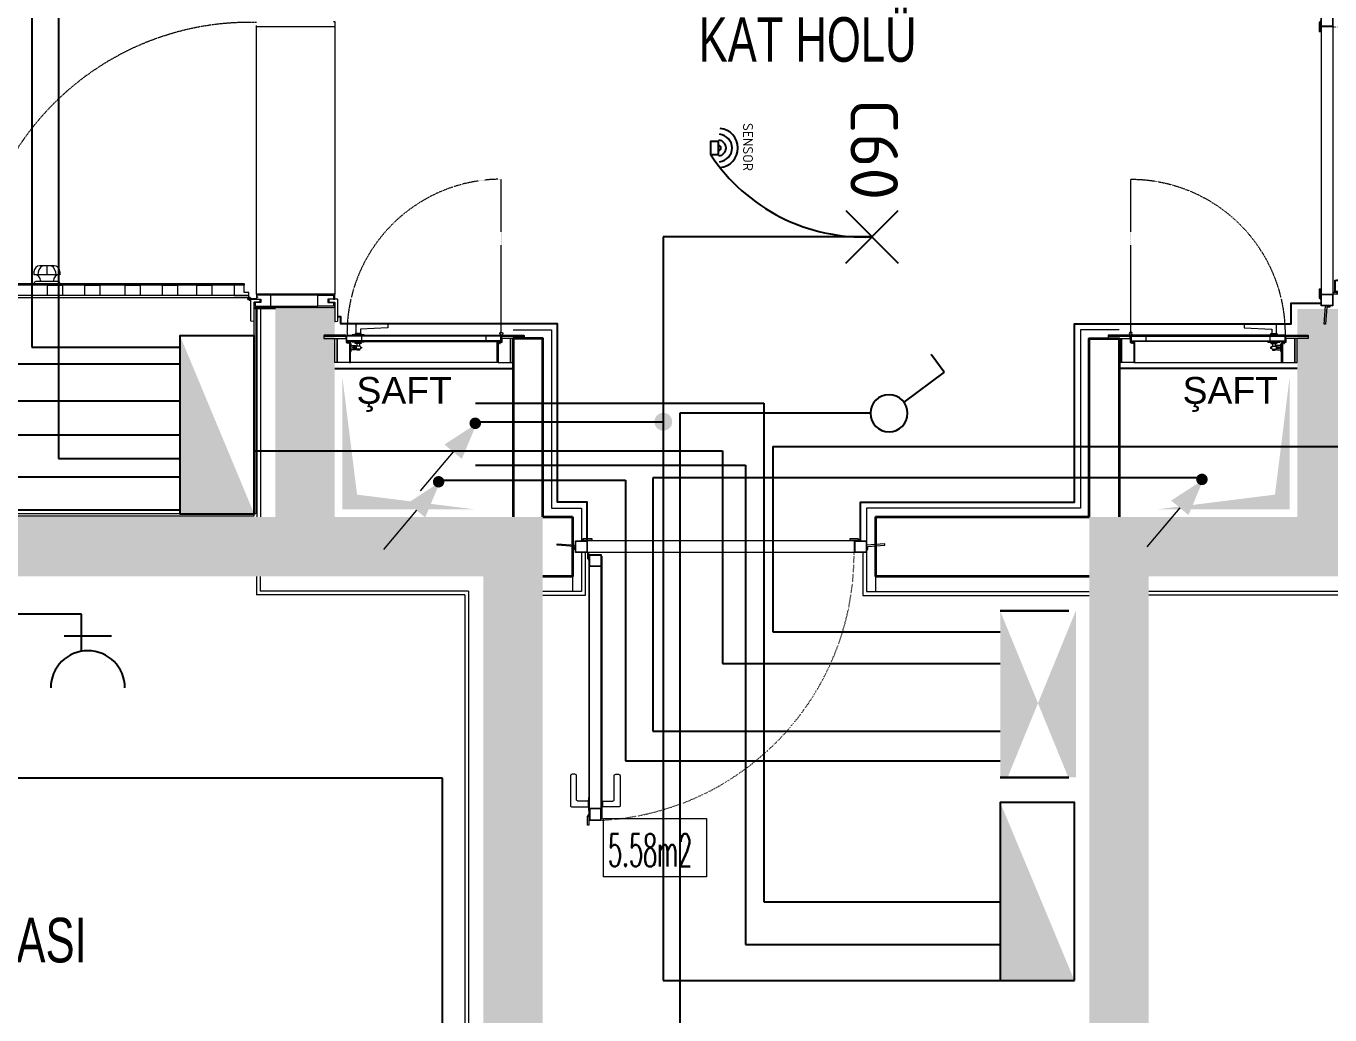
# Model space of a CAD drawing. Header units: millimetres. Extents: x -4402 to 30102, y 1696 to 6551.
# Drawn here: x 10284.4 to 10723.3, y 3997.4 to 4330.2 of the extents above; entities that cross this region are included whole.
import ezdxf

# ---------------------------------------------------------------- set-up
doc = ezdxf.new("R2010")
doc.units = ezdxf.units.MM
for name, pattern in [('DOT', [0.25, 0, -0.25]), ('HIDDEN', [0.375, 0.25, -0.125]), ('HIDDEN2', [0.1875, 0.125, -0.0625])]:
    doc.linetypes.add(name, pattern=pattern)
for name, color, linetype, lineweight in [('B', 30, 'Continuous', 25), ('D', 4, 'Continuous', 35), ('HA', 8, 'Continuous', 20), ('I', 3, 'Continuous', 18), ('KP', 1, 'Continuous', 20), ('M', 30, 'Continuous', 25), ('MH', 20, 'Continuous', 20), ('P', 1, 'Continuous', 20), ('S', 6, 'Continuous', 20), ('SORTI', 3, 'Continuous', 30), ('YA', 3, 'Continuous', 13), ('YYM', 20, 'Continuous', 18)]:
    doc.layers.add(name, color=color, linetype=linetype, lineweight=lineweight)
for name, color, linetype in [('BOYA', 253, 'Continuous'), ('CEMAL AYAR  AYD. HAT', 6, 'Continuous'), ('ELEKTRİKHATTI', 4, 'Continuous'), ('SEMBOL', 1, 'Continuous'), ('ZAYIF AKIM HATTI', 6, 'ZAYIF_AKIM_HATTI')]:
    doc.layers.add(name, color=color, linetype=linetype)
doc.styles.add('1', font='arial.ttf', dxfattribs={"height": 18})
doc.styles.add('SIMPLEX', font='SIMPLEX.SHX', dxfattribs={"width": 0.65, "height": 10})
doc.styles.get("Standard").update_dxf_attribs({"font": 'arial.ttf'})
doc.styles.add('TXT', font='isocpeur.ttf')
doc.linetypes.add('ZAYIF_AKIM_HATTI', pattern='A,12.7,-5.08,["Z",Standard,S=2.54,R=0,X=-2.54,Y=-1.27],-5.08', length=22.86)

# ---------------------------------------------------------------- blocks, each defined once
blk = doc.blocks.new('SK01')
at = {"layer": 'P', "color": 40, "linetype": 'DOT', "ltscale": 0.5}
blk.add_line((-1.71, 56.05), (-53.66, 56.05), dxfattribs=at)
at = {"layer": 'P'}
for p, q in [((-1.12, 4.2), (-1.12, 55.8)), ((-0.8, 55.9), (-1.02, 55.9)), ((-0.8, 55.9), (-0.8, 4.1)), ((-0.8, 55.9), (0.68, 55.9)), ((0.68, 55.9), (-0.8, 55.9)), ((0.68, 55.9), (0.68, 4.1)), ((0.68, 55.9), (0.9, 55.9)), ((1, 4.2), (1, 55.8)), ((8, 55), (8, 5)), ((0.68, 50.9), (-0.8, 50.9)), ((-4.77, 17.84), (-4.99, 7.61)), ((-4.77, 17.84), (-3.66, 17.84)), ((-3.66, 17.84), (-3.25, 8.61)), ((0.68, 9.1), (-0.8, 9.1)), ((-4.49, 7.11), (-1.77, 7.11)), ((-3.25, 8.61), (-1.77, 8.61)), ((1.65, 8.31), (2.52, 8.31)), ((1.65, 7.41), (2.52, 7.41)), ((2.52, 8.42), (2.52, 7.34)), ((2.72, 8.62), (3.35, 8.62)), ((2.72, 7.14), (3.35, 7.14)), ((3.55, 8.42), (3.55, 7.34)), ((3.55, 8.31), (3.84, 8.31)), ((3.55, 7.41), (3.84, 7.41)), ((3.84, 8.31), (3.84, 7.41)), ((-0.8, 4.1), (-1.02, 4.1)), ((0.68, 4.1), (-0.8, 4.1)), ((0.68, 4.1), (0.9, 4.1))]:
    blk.add_line(p, q, dxfattribs=at)
at = {"layer": 'P', "color": 1}
for points in [[(-0.8, 59.7), (-0.8, 56.2), (-1.02, 56.2, -0.414214), (-1.12, 56.3), (-1.12, 63.6, -0.414214), (-1.02, 63.7), (-0.8, 63.7)], [(-0.8, 0.3), (-0.8, 3.8), (-1.02, 3.8, 0.414214), (-1.12, 3.7), (-1.12, -3.6, 0.414214), (-1.02, -3.7), (-0.8, -3.7)]]:
    blk.add_lwpolyline(points, format="xyb", close=True, dxfattribs=at)
for points in [[(0, 56.2), (-0.8, 56.2), (-0.8, 63.7), (0, 63.7)], [(0, 59.2), (0, 56.2), (1.28, 56.2), (1.28, 55), (8, 55), (8, 59.2)], [(1.28, 55.98), (1.18, 55.98), (1, 55.78), (1, 55.36), (1.18, 55.16), (1.28, 55.16), (1.28, 55.46), (1.58, 55.46), (1.58, 55.66), (1.28, 55.66)], [(0, 0.8), (0, 3.8), (1.28, 3.8), (1.28, 5), (8, 5), (8, 0.8)], [(1.28, 4.02), (1.18, 4.02), (1, 4.22), (1, 4.64), (1.18, 4.84), (1.28, 4.84), (1.28, 4.54), (1.58, 4.54), (1.58, 4.34), (1.28, 4.34)], [(0, 3.8), (-0.8, 3.8), (-0.8, -3.7), (0, -3.7)], [(0, 0), (0, 0.8), (8, 0.8), (8, 0)]]:
    blk.add_lwpolyline(points, close=True, dxfattribs=at)
for points in [[(0, 59.2), (8, 59.2), (8, 60), (0, 60)], [(1.28, 55), (8, 55)]]:
    blk.add_lwpolyline(points, dxfattribs=at)
at = {"layer": 'P'}
for points in [[(8, 55), (8, 54.78, -0.414214), (7.9, 54.68), (1.38, 54.68, -0.414214), (1.28, 54.78), (1.28, 55)], [(-1.32, 8.91), (-1.57, 8.91, 0.414214), (-1.77, 8.71), (-1.77, 7.01, 0.414214), (-1.57, 6.81), (-1.32, 6.81)], [(-1.12, 9.91, 0.414214), (-1.32, 9.71), (-1.32, 6.01, 0.414214), (-1.12, 5.81)], [(1, 9.91, -0.414214), (1.2, 9.71), (1.2, 6.01, -0.414214), (1, 5.81)], [(1.2, 8.91), (1.45, 8.91, -0.414214), (1.65, 8.71), (1.65, 7.01, -0.414214), (1.45, 6.81), (1.2, 6.81)], [(8, 5), (8, 5.22, 0.414214), (7.9, 5.32), (1.38, 5.32, 0.414214), (1.28, 5.22), (1.28, 5)]]:
    blk.add_lwpolyline(points, format="xyb", dxfattribs=at)
for points in [[(2.88, 8.62), (2.88, 9.02), (3.2, 9.02), (3.2, 8.62)], [(3.2, 7.14), (3.2, 6.12), (2.88, 6.12), (2.88, 7.14)]]:
    blk.add_lwpolyline(points, dxfattribs=at)
for points in [[(1.78, 5.52), (1.78, 5.32), (4.3, 5.32), (4.3, 5.52)], [(2.78, 6.94), (2.78, 6.02), (3.3, 6.02), (3.3, 6.94), (3.8, 6.94), (3.8, 5.52), (2.28, 5.52), (2.28, 6.94)]]:
    blk.add_lwpolyline(points, close=True, dxfattribs=at)
at = {"layer": 'P', "color": 1}
blk.add_circle((-1.71, 56.05), 0.5, dxfattribs=at)
at = {"layer": 'P', "color": 40, "linetype": 'DOT', "ltscale": 0.5}
blk.add_arc((-1.71, 56.05), 51.95, 180, 270.7596, dxfattribs=at)
at = {"layer": 'P'}
for centre, radius, start, end in [((-1.02, 55.8), 0.1, 90, 180), ((0.9, 55.8), 0.1, 0, 90), ((-4.49, 7.61), 0.5, 180, 270), ((2.72, 8.42), 0.2, 90, 180), ((2.72, 7.34), 0.2, 180, 270), ((3.35, 8.42), 0.2, 0, 90), ((3.35, 7.34), 0.2, 270, 0), ((-1.02, 4.2), 0.1, 180, 270), ((0.9, 4.2), 0.1, 270, 0)]:
    blk.add_arc(centre, radius, start, end, dxfattribs=at)
blk = doc.blocks.new('DK1')
at = {"layer": 'KP'}
for p, q in [((9.47, -3.65), (8.92, -2.9)), ((-83.83, -5.15), (-83.28, -5.55)), ((-77.95, -5.48), (-81.45, -5.48)), ((-78.7, -5.33), (-80.7, -5.33)), ((2.87, -5.15), (2.32, -5.55)), ((4.92, -95), (4.92, -5)), ((8.92, -95), (8.92, -5)), ((-77.95, -9.92), (-81.45, -9.92)), ((-78.7, -10.07), (-80.7, -10.07)), ((9.47, -96.35), (8.92, -97.1))]:
    blk.add_line(p, q, dxfattribs=at)
at = {"layer": 'KP', "color": 8}
for points in [[(6.92, -0.55), (7.38, 5.15), (7.89, 5.15), (7.37, -1), (5.91, -1), (5.91, -0.55)], [(6.92, -99.45), (7.38, -105.15), (7.89, -105.15), (7.37, -99), (5.91, -99), (5.91, -99.45)]]:
    blk.add_lwpolyline(points, close=True, dxfattribs=at)
at = {"layer": 'KP'}
for points in [[(-78.7, -5.33), (-78.7, -1.85, -0.414214), (-78.2, -1.35), (-70.2, -1.35, 0.414214), (-69.7, -0.85), (-69.7, 0.15, 0.410092), (-70.2, 0.66), (-80.2, 0.65, 0.414214), (-80.7, 0.15), (-80.7, -5.33)], [(-81.9, -5.55), (-81.9, -5.53, -0.414214), (-81.85, -5.48), (-77.55, -5.48, -0.414214), (-77.5, -5.53), (-77.5, -5.55)], [(-81.9, -9.85), (-81.9, -9.87, 0.414214), (-81.85, -9.92), (-77.55, -9.92, 0.414214), (-77.5, -9.87), (-77.5, -9.85)], [(-78.7, -10.07), (-78.7, -13.55, 0.414214), (-78.2, -14.05), (-70.2, -14.05, -0.414214), (-69.7, -14.55), (-69.7, -15.55, -0.410092), (-70.2, -16.06), (-80.2, -16.05, -0.414214), (-80.7, -15.55), (-80.7, -10.07)]]:
    blk.add_lwpolyline(points, format="xyb", dxfattribs=at)
at = {"layer": 'KP', "color": 6}
for points in [[(8.92, -1), (8.92, -5), (4.92, -5), (4.92, -1)], [(8.77, -1.15), (8.77, -4.85), (5.07, -4.85), (5.07, -1.15)], [(-85.18, -9.7), (-81.18, -9.7), (-81.18, -5.7), (-85.18, -5.7)], [(-85.03, -9.55), (-81.33, -9.55), (-81.33, -5.85), (-85.03, -5.85)], [(4.22, -9.7), (0.22, -9.7), (0.22, -5.7), (4.22, -5.7)], [(4.07, -9.55), (0.37, -9.55), (0.37, -5.85), (4.07, -5.85)], [(8.92, -95), (8.92, -99), (4.92, -99), (4.92, -95)], [(8.77, -95.15), (8.77, -98.85), (5.07, -98.85), (5.07, -95.15)]]:
    blk.add_lwpolyline(points, close=True, dxfattribs=at)
at = {"layer": 'KP'}
for points in [[(9.57, -6.55), (9.57, -3.75, 0.414214), (9.47, -3.65), (9.07, -3.65), (9.07, -6.65), (9.47, -6.65, 0.414214)], [(-86.73, -5.05), (-83.93, -5.05, -0.414214), (-83.83, -5.15), (-83.83, -5.55), (-86.83, -5.55), (-86.83, -5.15, -0.414214)], [(4.75, -5.05), (2.97, -5.05, 0.414214), (2.87, -5.15), (2.87, -5.55), (4.85, -5.55), (4.85, -5.15, 0.414214)], [(9.57, -96.25), (9.57, -93.45, 0.414214), (9.47, -93.35), (9.07, -93.35), (9.07, -96.35), (9.47, -96.35, 0.414214)]]:
    blk.add_lwpolyline(points, format="xyb", close=True, dxfattribs=at)
for points in [[(-84.68, -5.55), (-84.68, -5.7), (3.72, -5.7), (3.72, -5.55)], [(-84.68, -9.85), (-84.68, -9.7), (3.72, -9.7), (3.72, -9.85)]]:
    blk.add_lwpolyline(points, close=True, dxfattribs=at)
for points in [[(-80.7, -5.33), (-81, -5.48)], [(-78.7, -5.33), (-78.4, -5.48)], [(-78.7, -10.07), (-78.4, -9.92)]]:
    blk.add_lwpolyline(points, dxfattribs=at)
at = {"layer": 'KP', "color": 40, "linetype": 'DOT'}
blk.add_arc((4.37, -5.15), 89.65, 182.9093, 270.2557, dxfattribs=at)
blk = doc.blocks.new('Priz_Topraklı')
at = {"layer": 'SEMBOL'}
blk.add_line((8, -5), (-8, -5), dxfattribs=at)
blk.add_arc((0, 12.5), 12.5, 180, 0, dxfattribs=at)
blk = doc.blocks.new('Anahtar_Adi')
at = {"layer": 'SEMBOL'}
for q in [(0.03, 6.25), (7.66, 23.11)]:
    blk.add_line((0.29, 23.14), q, dxfattribs=at)
blk.add_circle((0, 0), 6.25, dxfattribs=at)
blk = doc.blocks.new('Pano_Aydınlatma_Küçük')
at = {"layer": 'SEMBOL'}
blk.add_lwpolyline([(25, -30), (25, 30), (0, 30), (0, -30)], close=True, dxfattribs=at)
blk.add_solid([(0, 30), (25, -30), (0, -30)], dxfattribs=at)

msp = doc.modelspace()

# ---------------------------------------------------------------- hatches: boundary and pattern name
at = {"layer": 'BOYA', "linetype": 'Continuous'}
for points in [[(10458.3, 4164.98), (10388.3, 4164.98), (10388.3, 4234.98), (10368.3, 4234.98), (10368.3, 4164.98), (10108.3, 4164.98), (10108.3, 4134.98), (10128.3, 4134.98), (10128.3, 4144.98), (10438.3, 4144.98), (10438.3, 3784.98), (10458.3, 3784.98)], [(10662.3, 4144.98), (10972.3, 4144.98), (10972.3, 4134.98), (10992.3, 4134.98), (10992.3, 4164.98), (10732.3, 4164.98), (10732.3, 4234.98), (10712.3, 4234.98), (10712.3, 4164.98), (10642.3, 4164.98), (10642.3, 3784.98), (10662.3, 3784.98)]]:
    msp.add_hatch(color=256, dxfattribs=at).paths.add_polyline_path(points)
at = {"layer": 'BOYA'}
for points in [[(10390.8, 4212.48), (10390.8, 4167.48), (10435.8, 4167.48), (10395.8, 4172.48)], [(10709.8, 4212.48), (10709.8, 4167.48), (10664.8, 4167.48), (10704.8, 4172.48)]]:
    msp.add_hatch(color=256, dxfattribs=at).paths.add_polyline_path(points)
at = {"layer": 'CEMAL AYAR  AYD. HAT', "true_color": 0xd19cc7}
msp.add_hatch(color=9, dxfattribs=at).paths.add_polyline_path([(10498.89, 4200.01, 1), (10498.89, 4194.01, 1)])
at = {"layer": 'ELEKTRİKHATTI', "linetype": 'HIDDEN2', "lineweight": 50}
h = msp.add_hatch(color=150, dxfattribs=at)
h.set_gradient(color1=(127, 255, 0), one_color=1, tint=1, name='SPHERICAL')
h.paths.add_polyline_path([(10436.05, 4196.4), (10431.06, 4184.48), (10425.22, 4189.35)])
h = msp.add_hatch(color=150, dxfattribs=at)
h.set_gradient(color1=(127, 255, 0), one_color=1, tint=1, name='SPHERICAL')
edge = h.paths.add_edge_path()
edge.add_arc((10435.58, 4196.49), 1.95, 365.1632, 725.1632)
h = msp.add_hatch(color=150, dxfattribs=at)
h.set_gradient(color1=(127, 255, 0), one_color=1, tint=1, name='SPHERICAL')
edge = h.paths.add_edge_path()
edge.add_arc((10423.24, 4176.81), 1.95, 365.1632, 725.1632)
h = msp.add_hatch(color=150, dxfattribs=at)
h.set_gradient(color1=(127, 255, 0), one_color=1, tint=1, name='SPHERICAL')
edge = h.paths.add_edge_path()
edge.add_arc((10680.21, 4177.61), 1.95, 365.1632, 725.1632)
h = msp.add_hatch(color=150, dxfattribs=at)
h.set_gradient(color1=(127, 255, 0), one_color=1, tint=1, name='SPHERICAL')
h.paths.add_polyline_path([(10423.71, 4176.72), (10418.71, 4164.8), (10412.88, 4169.67)])
h = msp.add_hatch(color=150, dxfattribs=at)
h.set_gradient(color1=(127, 255, 0), one_color=1, tint=1, name='SPHERICAL')
h.paths.add_polyline_path([(10680.68, 4177.53), (10675.69, 4165.61), (10669.85, 4170.48)])
at = {"layer": 'SORTI', "ltscale": 2}
h = msp.add_hatch(color=1, dxfattribs=at)
h.paths.add_polyline_path([(10625.02, 4102.28), (10612.3, 4133.32), (10612.3, 4077.29), (10614.78, 4077.29)])
h.paths.add_polyline_path([(10637.79, 4133.34), (10637.74, 4133.34), (10625.02, 4102.28), (10635.25, 4077.29), (10635.4, 4077.29), (10637.79, 4077.29)])

# ---------------------------------------------------------------- linework, layer by layer
at = {"color": 9, "true_color": 0xd19cc7}
for p, q in [((10504.6, 3930.85), (10504.6, 4200.03)), ((10504.6, 4200.03), (10568.62, 4200.03))]:
    msp.add_line(p, q, dxfattribs=at)
at = {"layer": 'B'}
for p, q in [((10388.3, 4214.98), (10448.3, 4214.98)), ((10712.3, 4214.98), (10652.3, 4214.98))]:
    msp.add_line(p, q, dxfattribs=at)
at = {"layer": 'CEMAL AYAR  AYD. HAT', "color": 7, "linetype": 'ByBlock', "true_color": 0xffffff}
for p, q in [((10295.32, 4561.09), (10295.32, 4184.62)), ((10286.33, 4434.93), (10286.33, 4222.17)), ((10286.33, 4222.17), (10336.17, 4222.17)), ((10069.59, 4204.02), (10336.17, 4204.02)), ((10295.32, 4184.62), (10336.17, 4184.62)), ((10192.21, 4178.46), (10336.17, 4178.46)), ((10084.09, 4167.32), (10336.17, 4167.32)), ((10302.98, 4132.23), (10247.75, 4132.23)), ((10302.98, 4119.76), (10302.98, 4132.23)), ((10424.51, 4077.07), (10084.09, 4077.07)), ((10424.51, 3979.44), (10424.51, 4077.07))]:
    msp.add_line(p, q, dxfattribs=at)
at = {"layer": 'CEMAL AYAR  AYD. HAT', "color": 9, "true_color": 0xd19cc7}
for p, q in [((10517.38, 4289.79), (10517.38, 4288.52)), ((10560.3, 4250.42), (10577.97, 4268.09)), ((10560.3, 4268.09), (10577.97, 4250.42)), ((10569.13, 4259.25), (10498.89, 4259.25))]:
    msp.add_line(p, q, dxfattribs=at)
at = {"layer": 'CEMAL AYAR  AYD. HAT', "color": 9, "linetype": 'ByBlock', "true_color": 0xd19cc7}
for p, q in [((10498.89, 4259.25), (10498.89, 4008.92)), ((10170.48, 4216.48), (10336.17, 4216.48)), ((10435.67, 4197.01), (10498.89, 4197.01)), ((10108.15, 4192.6), (10336.17, 4192.6)), ((10498.89, 4008.92), (10612.3, 4008.92))]:
    msp.add_line(p, q, dxfattribs=at)
at = {"layer": 'CEMAL AYAR  AYD. HAT', "color": 67, "linetype": 'ByBlock', "true_color": 0x727430}
for p, q in [((10435.67, 4203.27), (10532.71, 4203.27)), ((10532.71, 4203.27), (10532.71, 4035.4)), ((10532.71, 4035.4), (10612.3, 4035.4))]:
    msp.add_line(p, q, dxfattribs=at)
at = {"layer": 'CEMAL AYAR  AYD. HAT', "color": 61, "linetype": 'ByBlock', "true_color": 0xedee99}
for p, q in [((10435.67, 4182.36), (10526.56, 4182.36)), ((10526.56, 4182.36), (10526.56, 4021.04)), ((10526.56, 4021.04), (10612.3, 4021.04))]:
    msp.add_line(p, q, dxfattribs=at)
at = {"layer": 'CEMAL AYAR  AYD. HAT', "color": 9, "true_color": 0xd19cc7}
msp.add_lwpolyline([(10517.38, 4291.5), (10517.38, 4286.8), (10514.89, 4286.8), (10514.89, 4291.5)], close=True, dxfattribs=at)
for centre, radius, start, end in [((10517.38, 4289.15), 4.64, 275.1591, 84.8409), ((10517.38, 4289.15), 6.64, 275.4065, 84.5935), ((10517.38, 4289.15), 0.919, 270, 90), ((10517.38, 4289.15), 2.64, 274.5365, 85.4635), ((10566.37, 4320.99), 61.8, 213.5861, 272.5668)]:
    msp.add_arc(centre, radius, start, end, dxfattribs=at)
at = {"layer": 'D'}
for p, q in [((10458.3, 4164.98), (10468.3, 4164.98)), ((10468.3, 4164.98), (10468.3, 4144.98)), ((10570.3, 4164.98), (10570.3, 4144.98)), ((10570.3, 4164.98), (10642.3, 4164.98)), ((10468.3, 4144.98), (10458.3, 4144.98)), ((10642.3, 4144.98), (10570.3, 4144.98))]:
    msp.add_line(p, q, dxfattribs=at)
for points in [[(10458.3, 4164.98), (10458.3, 4224.98), (10448.3, 4224.98), (10448.3, 4164.98)], [(10642.3, 4164.98), (10642.3, 4224.98), (10652.3, 4224.98), (10652.3, 4164.98)]]:
    msp.add_lwpolyline(points, dxfattribs=at)
at = {"layer": 'HA'}
for p, q in [((10361.75, 4234.98), (10361.75, 4165.98)), ((10361.05, 4165.28), (10108, 4165.28))]:
    msp.add_line(p, q, dxfattribs=at)
at = {"layer": 'I'}
for p, q in [((10361.05, 4232.78), (10361.05, 4165.98)), ((10361.05, 4165.98), (10107.3, 4165.98)), ((10361.75, 4165.98), (10361.05, 4165.98)), ((10361.05, 4165.98), (10361.05, 4165.28))]:
    msp.add_line(p, q, dxfattribs=at)
at = {"layer": 'KP', "ltscale": 3}
for p, q in [((10361.95, 4239.98), (10361.95, 4329.98)), ((10388.3, 4329.98), (10388.3, 4239.98))]:
    msp.add_line(p, q, dxfattribs=at)
at = {"layer": 'KP'}
for p, q in [((10293.77, 4249.49), (10289.02, 4249.49)), ((10291.4, 4249.49), (10291.4, 4246.5)), ((10287.02, 4247.49), (10287.02, 4246.5)), ((10287.24, 4246.5), (10287.02, 4246.5)), ((10295.77, 4246.5), (10287.24, 4246.5)), ((10295.77, 4246.5), (10295.55, 4246.5)), ((10295.77, 4247.49), (10295.77, 4246.5)), ((10295.15, 4244.21), (10287.64, 4244.21)), ((10289.24, 4244.5), (10289.24, 4244.21)), ((10293.55, 4244.5), (10293.55, 4244.21)), ((10361.67, 4238.38), (10358.87, 4238.38)), ((10359.55, 4239.03), (10359.55, 4237.7))]:
    msp.add_line(p, q, dxfattribs=at)
at = {"layer": 'KP', "ltscale": 3}
for points in [[(10387.9, 4331.68), (10388.3, 4331.68), (10388.3, 4329.98), (10361.95, 4329.98), (10361.95, 4330.38)], [(10359.4, 4239.48), (10359.4, 4240.48), (10357.75, 4240.48), (10357.75, 4242.98), (10354.4, 4242.98), (10354.4, 4239.48), (10359.4, 4239.48), (10359.4, 4240.48)], [(10361.45, 4237.18), (10361.05, 4237.18), (10361.05, 4235.48), (10388.3, 4235.48), (10388.3, 4237.18), (10387.9, 4237.18)], [(10361.45, 4237.18), (10361.45, 4235.88), (10366.8, 4235.88), (10366.8, 4239.58), (10361.95, 4239.58), (10361.95, 4239.08), (10362.25, 4239.08), (10362.25, 4238.88), (10361.95, 4238.88), (10361.95, 4238.28), (10363.45, 4238.28), (10363.45, 4237.18), (10361.45, 4237.18)], [(10387.9, 4238.28), (10388.3, 4238.28), (10388.3, 4239.98), (10361.95, 4239.98), (10361.95, 4239.58)], [(10366.8, 4235.88), (10382.55, 4235.88), (10382.55, 4239.58), (10366.8, 4239.58)], [(10387.9, 4237.18), (10387.9, 4235.88), (10382.55, 4235.88), (10382.55, 4239.58), (10387.9, 4239.58), (10387.9, 4239.08), (10387.9, 4239.08), (10387.9, 4238.88), (10387.9, 4238.88), (10387.9, 4238.28), (10385.9, 4238.28), (10385.9, 4237.18), (10387.9, 4237.18)]]:
    msp.add_lwpolyline(points, dxfattribs=at)
for points in [[(10268.15, 4242.98), (10268.15, 4243.38, -0.414214), (10268.35, 4243.58), (10357.5, 4243.58, -0.414214), (10357.75, 4243.33), (10357.75, 4242.98)], [(10266.5, 4239.48), (10266.5, 4239.08, 0.414214), (10266.7, 4238.88), (10359.15, 4238.88, 0.414214), (10359.4, 4239.13), (10359.4, 4239.48)]]:
    msp.add_lwpolyline(points, format="xyb", close=True, dxfattribs=at)
for points in [[(10296.6, 4239.48), (10291.6, 4239.48), (10291.6, 4242.98), (10296.6, 4242.98)], [(10309.15, 4239.48), (10304.15, 4239.48), (10304.15, 4242.98), (10309.15, 4242.98)], [(10322.75, 4239.48), (10317.75, 4239.48), (10317.75, 4242.98), (10322.75, 4242.98)], [(10335.3, 4239.48), (10330.3, 4239.48), (10330.3, 4242.98), (10335.3, 4242.98)], [(10346.85, 4239.48), (10341.85, 4239.48), (10341.85, 4242.98), (10346.85, 4242.98)]]:
    msp.add_lwpolyline(points, close=True, dxfattribs=at)
at = {"layer": 'KP', "color": 1, "ltscale": 3}
for points in [[(10361.05, 4238.23), (10362.95, 4238.23, -0.414214), (10363.05, 4238.13), (10363.05, 4237.33, -0.414214), (10362.95, 4237.23), (10361.15, 4237.23, 0.414214), (10361.05, 4237.13), (10361.05, 4230.85, -0.453592), (10360.94, 4230.75), (10360.14, 4230.92, -0.375902), (10360.05, 4231.02), (10360.05, 4238.13, -0.414214), (10360.15, 4238.23), (10361.05, 4238.23)], [(10388.3, 4238.23), (10386.4, 4238.23, 0.414214), (10386.3, 4238.13), (10386.3, 4237.33, 0.414214), (10386.4, 4237.23), (10388.2, 4237.23, -0.414214), (10388.3, 4237.13), (10388.3, 4230.85, 0.453592), (10388.41, 4230.75), (10389.21, 4230.92, 0.375902), (10389.3, 4231.02), (10389.3, 4238.13, 0.414214), (10389.2, 4238.23), (10388.3, 4238.23)]]:
    msp.add_lwpolyline(points, format="xyb", dxfattribs=at)
at = {"layer": 'KP'}
for radius in [0.5, 0.42]:
    msp.add_circle((10359.55, 4238.38), radius, dxfattribs=at)
at = {"layer": 'KP', "color": 8, "linetype": 'HIDDEN'}
msp.add_arc((10359.55, 4238.38), 93.05, 88.522, 178.7068, dxfattribs=at)
at = {"layer": 'KP'}
for centre, radius, start, end in [((10289.02, 4247.49), 2, 90, 180), ((10291.85, 4246.54), 3.55, 123.8829, 180.6295), ((10290.94, 4246.54), 3.55, 359.3705, 56.1171), ((10293.77, 4247.49), 2, 0, 90), ((10287.24, 4244.5), 2, 0, 90), ((10295.55, 4244.5), 2, 90, 180), ((10287.64, 4243.58), 0.625, 90, 180), ((10295.15, 4243.58), 0.625, 0, 90)]:
    msp.add_arc(centre, radius, start, end, dxfattribs=at)
at = {"layer": 'M', "color": 8}
for p, q in [((10710.3, 4229.98), (10710.3, 4236.98)), ((10710.3, 4236.98), (10720.3, 4236.98)), ((10390.3, 4229.98), (10390.3, 4232.28)), ((10463.3, 4229.98), (10390.3, 4229.98)), ((10637.3, 4229.98), (10710.3, 4229.98)), ((10637.3, 4229.98), (10710.3, 4229.98))]:
    msp.add_line(p, q, dxfattribs=at)
for points in [[(10565.3, 4156.98), (10565.3, 4169.98), (10637.3, 4169.98), (10637.3, 4229.98), (10710.3, 4229.98), (10710.3, 4236.98), (10720.3, 4236.98)], [(10473.3, 4156.98), (10473.3, 4169.98), (10463.3, 4169.98), (10463.3, 4229.98), (10390.3, 4229.98), (10390.3, 4232.28), (10389.42, 4232.28)]]:
    msp.add_lwpolyline(points, dxfattribs=at)
at = {"layer": 'S'}
for p, q in [((10368.3, 4234.98), (10361.05, 4234.98)), ((10362.05, 4234.98), (10362.05, 4164.98)), ((10471.3, 4167.98), (10471.3, 4156.98)), ((10567.3, 4167.98), (10567.3, 4156.98)), ((10472.55, 4152.98), (10472.55, 4138.58)), ((10566.05, 4152.98), (10566.05, 4138.58)), ((10361.9, 4144.98), (10361.9, 4138.73)), ((10432.05, 4138.73), (10361.9, 4138.73)), ((10432.05, 4138.73), (10432.05, 3831.23)), ((10472.55, 4138.58), (10458.3, 4138.58)), ((10566.05, 4138.58), (10642.3, 4138.58)), ((10662.3, 4138.73), (10738.7, 4138.73))]:
    msp.add_line(p, q, dxfattribs=at)
for points in [[(10448.3, 4227.98), (10461.3, 4227.98), (10461.3, 4167.98), (10471.3, 4167.98)], [(10652.3, 4227.98), (10639.3, 4227.98), (10639.3, 4167.98), (10567.3, 4167.98)]]:
    msp.add_lwpolyline(points, dxfattribs=at)
at = {"layer": 'SEMBOL', "color": 191, "lineweight": 20}
for p, q in [((10428.14, 4186.91), (10417.05, 4173.73)), ((10415.8, 4167.24), (10404.71, 4154.05)), ((10672.77, 4168.04), (10661.68, 4154.86))]:
    msp.add_line(p, q, dxfattribs=at)
at = {"layer": 'SORTI', "color": 1, "ltscale": 2}
for p, q in [((10635.4, 4133.34), (10612.3, 4133.34)), ((10612.3, 4077.29), (10635.4, 4077.29))]:
    msp.add_line(p, q, dxfattribs=at)
at = {"layer": 'YA'}
for p, q in [((10363.3, 4234.98), (10363.3, 4164.98)), ((10471.3, 4152.98), (10471.3, 4139.83)), ((10567.3, 4152.98), (10567.3, 4139.83)), ((10363.15, 4144.98), (10363.15, 4139.98)), ((10468.3, 4144.98), (10468.3, 4139.83)), ((10570.3, 4144.98), (10570.3, 4139.83)), ((10433.3, 4139.98), (10363.15, 4139.98)), ((10433.3, 4139.98), (10433.3, 3829.98)), ((10471.3, 4139.83), (10458.3, 4139.83)), ((10567.3, 4139.83), (10642.3, 4139.83)), ((10662.3, 4139.98), (10737.45, 4139.98))]:
    msp.add_line(p, q, dxfattribs=at)
at = {"layer": 'YYM'}
msp.add_lwpolyline([(10478.77, 4063.47), (10513.4, 4063.47), (10513.4, 4043.9), (10478.77, 4043.9)], close=True, dxfattribs=at)
at = {"layer": 'ZAYIF AKIM HATTI', "color": 5, "linetype": 'ByBlock'}
for p, q in [((10535.71, 4188.72), (10736.81, 4188.72)), ((10535.71, 4188.72), (10535.71, 4126.29)), ((10361.05, 4187.25), (10518.8, 4187.25)), ((10518.8, 4187.25), (10518.8, 4115.64)), ((10424.67, 4177.34), (10486.17, 4177.34)), ((10486.17, 4177.34), (10486.17, 4082.85)), ((10679.47, 4178.09), (10495.38, 4178.09)), ((10495.38, 4178.09), (10495.38, 4092.86)), ((10535.71, 4126.29), (10612.3, 4126.29)), ((10518.8, 4115.64), (10612.3, 4115.64)), ((10495.38, 4092.86), (10612.3, 4092.86)), ((10486.17, 4082.85), (10612.3, 4082.85))]:
    msp.add_line(p, q, dxfattribs=at)

# ---------------------------------------------------------------- block references
at = {"layer": 'KP'}
for p, rotation in [((10729.22, 4234.98), 180), ((10468.3, 4148.06), 90)]:
    msp.add_blockref('DK1', p, dxfattribs=dict(at, rotation=rotation))
at = {"layer": 'P', "linetype": 'ByBlock', "rotation": 270}
msp.add_blockref('SK01', (10388.3, 4224.98), dxfattribs=at)
at = {"layer": 'P', "linetype": 'ByBlock', "xscale": -1, "rotation": 90}
msp.add_blockref('SK01', (10712.3, 4224.98), dxfattribs=at)
at = {"layer": 'SEMBOL'}
for p in [(10336.17, 4195.98), (10612.3, 4038.92)]:
    msp.add_blockref('Pano_Aydınlatma_Küçük', p, dxfattribs=at)
at = {"layer": 'SEMBOL', "color": 40, "true_color": 0xf8d731, "xscale": -1, "rotation": 306.1390368805912}
msp.add_blockref('Anahtar_Adi', (10574.87, 4199.87), dxfattribs=at)
at = {"layer": 'SEMBOL', "rotation": 180}
msp.add_blockref('Priz_Topraklı', (10305.15, 4119.95), dxfattribs=at)

# ---------------------------------------------------------------- texts
at = {"layer": 'CEMAL AYAR  AYD. HAT', "color": 9, "true_color": 0xd19cc7, "style": 'TXT'}
for s, height, p in [('C60', 16, (10561.89, 4305.66)), ('SENSOR', 3.335, (10525.72, 4297.57))]:
    msp.add_text(s, height=height, rotation=270, dxfattribs=at).set_placement(p)
at = {"layer": 'MH', "style": '1', "width": 0.7}
for s, p in [('KAT HOLÜ', (10510.79, 4318.18)), ('YATAK ODASI', (10206.97, 4015.05))]:
    msp.add_text(s, height=15, dxfattribs=at).set_placement(p)
at = {"layer": 'MH', "style": '1'}
for p in [(10395.59, 4203.08), (10673.69, 4203.08)]:
    msp.add_text('ŞAFT', height=9, dxfattribs=at).set_placement(p)
at = {"layer": 'YYM', "style": 'SIMPLEX', "width": 0.5}
msp.add_text('5.58m2', height=11, dxfattribs=at).set_placement((10480.31, 4047.3))

doc.saveas('drawing.dxf')
